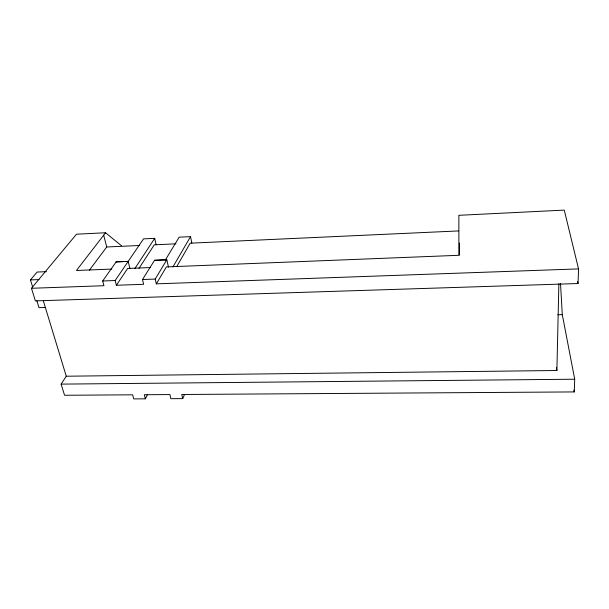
<?xml version="1.0" encoding="UTF-8"?>
<svg xmlns="http://www.w3.org/2000/svg" width="609" height="609" viewBox="0 0 609 609"><rect width="100%" height="100%" fill="white"/><g stroke="black" fill="none" stroke-linecap="round" stroke-linejoin="round"><path stroke-width="0.91" d="M147.477 394.609L145.361 398.826L133.729 398.895L132.655 394.815L64.554 395.264L61.113 384.119L66.267 376.217L556.892 370.508L558.872 283.703M145.361 398.826L144.318 394.739L169.881 394.571L170.863 398.689L182.723 398.621L181.771 394.495L574.257 391.922L574.706 379.217L562.29 314.64L560.531 283.535M121.473 245.747L105.555 232.76L76.506 234.199L31.47 288.278L35.368 300.892L578.04 283.535L578.55 268.904L564.261 210.105L458.866 215.312L458.889 255.293L166.394 266.917L156.323 283.855L578.55 268.904M182.723 398.621L184.603 394.366M176.701 266.651L190.168 243.181L458.417 230.94M172.979 266.856L190.533 236.642L179.16 237.183L165.184 260.287M156.323 283.855L155.219 279.059L166.836 259.769L154.557 260.294L142.498 279.523L143.633 284.304L116.365 285.271L115.154 280.528L143.541 238.865L154.701 238.34L156.148 244.78M138.997 268.379L154.267 244.818L175.948 243.828M134.916 268.485L154.701 238.34M116.365 285.271L127.654 268.455L150.499 267.549M31.47 288.278L103.941 285.712L102.693 280.985L116.152 261.87M89.394 270.206L106.712 246.988L139.354 245.496M105.555 232.76L76.437 270.487L111.866 269.079M32.604 286.908L30.45 279.912L37.134 272.04L46.444 271.667M128.172 261.375L116.136 261.885L128.172 261.375L129.945 268.607M154.557 260.294L166.836 259.769L168.449 267.085M30.45 279.912L39.006 279.592M102.693 280.985L115.154 280.528M142.498 279.523L155.219 279.059M45.561 307.469L39.006 307.667L36.883 300.785M557.737 314.754L562.29 314.64M61.113 384.119L574.706 379.217M43.368 300.953L66.267 376.217M103.697 235.165L106.712 246.988M577.606 281.678L578.04 283.535M190.533 236.642L191.85 243.151M573.914 390.072L574.257 391.922M556.428 367.729L556.892 370.508M459.392 243.021L459.407 255.141"/></g></svg>
